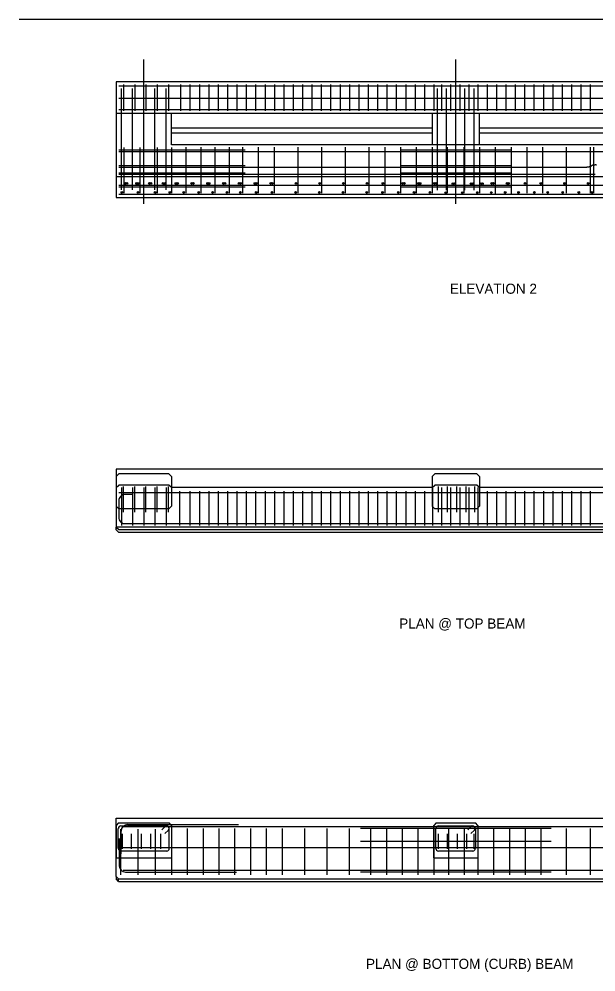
# Model space of a CAD drawing. Extents: x -870 to -769, y 451 to 512.
# Drawn here: x -826.23 to -807.96, y 450.71 to 480.89 of the extents above; entities that cross this region are included whole.
import ezdxf

# ---------------------------------------------------------------- set-up
doc = ezdxf.new("R2010")
doc.units = 0
for name, color, linetype in [('border_NO-PLOT', 7, 'Continuous'), ('pp_PRESENTATION', 7, 'Continuous'), ('str_Center-Line-A', 7, 'Continuous'), ('str_Concrete-A', 7, 'Continuous'), ('str_Reinforcement-A', 7, 'Continuous'), ('str_Reinforcement-B', 7, 'Continuous'), ('str_Reinforcement-C', 7, 'Continuous'), ('str_Reinforcement-D', 7, 'Continuous'), ('str_Reinforcement-H', 7, 'Continuous')]:
    doc.layers.add(name, color=color, linetype=linetype)

msp = doc.modelspace()

# ---------------------------------------------------------------- linework, layer by layer
at = {"layer": 'pp_PRESENTATION'}
msp.add_line((-826.226, 480.894), (-795.419, 480.894), dxfattribs=at)
at = {"layer": 'str_Center-Line-A'}
for p, q in [((-822.277, 475.045), (-822.277, 479.608)), ((-812.402, 475.045), (-812.402, 479.608))]:
    msp.add_line(p, q, dxfattribs=at)
at = {"layer": 'str_Concrete-A'}
for p, q in [((-823.152, 478.906), (-823.152, 475.24)), ((-799.517, 478.906), (-823.152, 478.906)), ((-821.402, 477.906), (-823.152, 477.906)), ((-821.402, 476.906), (-821.402, 477.906)), ((-799.517, 477.906), (-821.402, 477.906)), ((-813.152, 477.906), (-813.152, 476.906)), ((-811.652, 476.906), (-811.652, 477.906)), ((-821.402, 477.448), (-813.152, 477.448)), ((-821.402, 477.293), (-813.152, 477.293)), ((-811.652, 477.448), (-803.152, 477.448)), ((-811.652, 477.293), (-803.152, 477.293)), ((-799.517, 476.906), (-821.402, 476.906)), ((-823.152, 475.906), (-799.517, 475.906)), ((-823.152, 475.24), (-799.517, 475.24)), ((-799.498, 466.635), (-823.152, 466.635)), ((-823.152, 466.635), (-823.152, 466.051)), ((-823.152, 466.405), (-823.069, 466.488)), ((-821.485, 466.488), (-823.069, 466.488)), ((-821.485, 466.488), (-821.402, 466.405)), ((-821.402, 466.405), (-821.402, 466.051)), ((-813.152, 466.405), (-813.068, 466.488)), ((-813.152, 466.405), (-813.152, 466.051)), ((-811.735, 466.488), (-813.068, 466.488)), ((-811.735, 466.488), (-811.652, 466.405)), ((-811.652, 466.405), (-811.652, 466.051)), ((-823.152, 466.051), (-823.069, 466.135)), ((-823.152, 466.051), (-823.152, 464.801)), ((-821.485, 466.135), (-823.069, 466.135)), ((-821.402, 466.051), (-821.485, 466.135)), ((-813.152, 466.051), (-821.402, 466.051)), ((-821.402, 466.051), (-821.402, 465.468)), ((-813.152, 466.051), (-813.068, 466.135)), ((-813.152, 466.051), (-813.152, 465.468)), ((-811.735, 466.135), (-813.068, 466.135)), ((-811.652, 466.051), (-811.735, 466.135)), ((-803.152, 466.051), (-811.652, 466.051)), ((-811.652, 466.051), (-811.652, 465.468)), ((-823.152, 465.468), (-823.069, 465.385)), ((-821.402, 465.468), (-821.485, 465.385)), ((-813.152, 465.468), (-813.068, 465.385)), ((-811.652, 465.468), (-811.735, 465.385)), ((-821.485, 465.385), (-823.069, 465.385)), ((-811.735, 465.385), (-813.068, 465.385)), ((-799.498, 464.801), (-823.152, 464.801)), ((-823.152, 464.718), (-823.152, 464.801)), ((-823.069, 464.711), (-823.152, 464.794)), ((-823.069, 464.635), (-823.152, 464.718)), ((-799.498, 464.711), (-823.069, 464.711)), ((-799.498, 464.635), (-823.069, 464.635)), ((-823.152, 453.733), (-823.152, 455.578)), ((-823.152, 455.578), (-799.498, 455.578)), ((-823.074, 455.432), (-823.152, 455.354)), ((-823.152, 455.355), (-823.152, 454.328)), ((-823.074, 455.432), (-821.478, 455.432)), ((-821.401, 455.354), (-821.478, 455.432)), ((-821.402, 455.355), (-821.402, 454.328)), ((-813.021, 455.432), (-813.099, 455.354)), ((-813.099, 454.328), (-813.099, 455.354)), ((-813.021, 455.432), (-811.782, 455.432)), ((-811.705, 455.354), (-811.782, 455.432)), ((-811.705, 455.354), (-811.705, 454.328)), ((-823.152, 454.328), (-821.402, 454.328)), ((-813.099, 454.328), (-811.705, 454.328)), ((-823.074, 453.656), (-823.152, 453.733)), ((-823.152, 453.733), (-823.152, 453.656)), ((-823.074, 453.578), (-823.152, 453.656)), ((-823.074, 453.656), (-799.498, 453.656)), ((-823.074, 453.578), (-823.074, 453.656)), ((-823.074, 453.578), (-799.498, 453.578))]:
    msp.add_line(p, q, dxfattribs=at)
at = {"layer": 'str_Reinforcement-A'}
for p, q in [((-822.812, 465.831), (-822.874, 465.831)), ((-822.735, 465.831), (-822.812, 465.831)), ((-822.708, 465.831), (-822.735, 465.831)), ((-822.676, 465.831), (-822.708, 465.831)), ((-822.652, 465.831), (-822.676, 465.831)), ((-823.069, 465.636), (-823.069, 465.107)), ((-822.898, 464.912), (-799.498, 464.912)), ((-822.996, 454.449), (-822.996, 455.175)), ((-822.793, 455.378), (-819.28, 455.378)), ((-809.382, 455.257), (-815.422, 455.257)), ((-823.055, 454.942), (-823.055, 454.075)), ((-809.382, 454.843), (-815.422, 454.843)), ((-822.852, 453.872), (-819.338, 453.872)), ((-809.382, 453.872), (-815.422, 453.872))]:
    msp.add_line(p, q, dxfattribs=at)
for centre, radius in [((-822.861, 475.687), 0.026), ((-822.861, 475.687), 0.0174), ((-822.861, 475.687), 0.00871), ((-822.808, 475.687), 0.026), ((-822.808, 475.687), 0.0174), ((-822.808, 475.687), 0.00871), ((-822.508, 475.687), 0.026), ((-822.508, 475.687), 0.0174), ((-822.508, 475.687), 0.00871), ((-822.456, 475.687), 0.026), ((-822.456, 475.687), 0.0174), ((-822.456, 475.687), 0.00871), ((-822.101, 475.687), 0.026), ((-822.101, 475.687), 0.0174), ((-822.101, 475.687), 0.00871), ((-822.049, 475.687), 0.026), ((-822.049, 475.687), 0.0174), ((-822.049, 475.687), 0.00871), ((-821.666, 475.687), 0.026), ((-821.666, 475.687), 0.0174), ((-821.666, 475.687), 0.00871), ((-821.614, 475.687), 0.026), ((-821.614, 475.687), 0.0174), ((-821.614, 475.687), 0.00871), ((-821.261, 475.687), 0.026), ((-821.261, 475.687), 0.0174), ((-821.261, 475.687), 0.00871), ((-821.209, 475.687), 0.026), ((-821.209, 475.687), 0.0174), ((-821.209, 475.687), 0.00871), ((-820.761, 475.687), 0.026), ((-820.761, 475.687), 0.0174), ((-820.761, 475.687), 0.00871), ((-820.709, 475.687), 0.026), ((-820.709, 475.687), 0.0174), ((-820.709, 475.687), 0.00871), ((-820.261, 475.687), 0.026), ((-820.261, 475.687), 0.0174), ((-820.261, 475.687), 0.00871), ((-820.209, 475.687), 0.026), ((-820.209, 475.687), 0.0174), ((-820.209, 475.687), 0.00871), ((-819.761, 475.687), 0.026), ((-819.761, 475.687), 0.0174), ((-819.761, 475.687), 0.00871), ((-819.709, 475.687), 0.026), ((-819.709, 475.687), 0.0174), ((-819.709, 475.687), 0.00871), ((-819.261, 475.687), 0.026), ((-819.261, 475.687), 0.0174), ((-819.261, 475.687), 0.00871), ((-819.209, 475.687), 0.026), ((-819.209, 475.687), 0.0174), ((-819.209, 475.687), 0.00871), ((-818.761, 475.687), 0.026), ((-818.761, 475.687), 0.0174), ((-818.761, 475.687), 0.00871), ((-818.709, 475.687), 0.026), ((-818.709, 475.687), 0.0174), ((-818.709, 475.687), 0.00871), ((-818.261, 475.687), 0.026), ((-818.261, 475.687), 0.0174), ((-818.261, 475.687), 0.00871), ((-818.209, 475.687), 0.026), ((-818.209, 475.687), 0.0174), ((-818.209, 475.687), 0.00871), ((-817.459, 475.687), 0.026), ((-817.459, 475.687), 0.0174), ((-817.459, 475.687), 0.00871), ((-816.709, 475.687), 0.026), ((-816.709, 475.687), 0.0174), ((-816.709, 475.687), 0.00871), ((-815.959, 475.687), 0.026), ((-815.959, 475.687), 0.0174), ((-815.959, 475.687), 0.00871), ((-815.209, 475.687), 0.026), ((-815.209, 475.687), 0.0174), ((-815.209, 475.687), 0.00871), ((-814.709, 475.687), 0.026), ((-814.709, 475.687), 0.0174), ((-814.709, 475.687), 0.00871), ((-814.081, 475.687), 0.026), ((-814.081, 475.687), 0.0174), ((-814.081, 475.687), 0.00871), ((-814.029, 475.687), 0.026), ((-814.029, 475.687), 0.0174), ((-814.029, 475.687), 0.00871), ((-813.581, 475.687), 0.026), ((-813.581, 475.687), 0.0174), ((-813.581, 475.687), 0.00871), ((-813.529, 475.687), 0.026), ((-813.529, 475.687), 0.0174), ((-813.529, 475.687), 0.00871), ((-813.08, 475.687), 0.026), ((-813.08, 475.687), 0.0174), ((-813.08, 475.687), 0.00871), ((-813.028, 475.687), 0.026), ((-813.028, 475.687), 0.0174), ((-813.028, 475.687), 0.00871), ((-812.492, 475.682), 0.026), ((-812.492, 475.682), 0.0174), ((-812.492, 475.682), 0.00871), ((-812.44, 475.682), 0.026), ((-812.44, 475.682), 0.0174), ((-812.44, 475.682), 0.00871), ((-811.918, 475.682), 0.026), ((-811.918, 475.682), 0.0174), ((-811.918, 475.682), 0.00871), ((-811.866, 475.682), 0.026), ((-811.866, 475.682), 0.0174), ((-811.866, 475.682), 0.00871), ((-811.607, 475.682), 0.026), ((-811.607, 475.682), 0.0174), ((-811.607, 475.682), 0.00871), ((-811.555, 475.682), 0.026), ((-811.555, 475.682), 0.0174), ((-811.555, 475.682), 0.00871), ((-811.263, 475.687), 0.026), ((-811.263, 475.687), 0.0174), ((-811.263, 475.687), 0.00871), ((-811.211, 475.687), 0.026), ((-811.211, 475.687), 0.0174), ((-811.211, 475.687), 0.00871), ((-810.782, 475.687), 0.026), ((-810.782, 475.687), 0.0174), ((-810.782, 475.687), 0.00871), ((-810.73, 475.687), 0.026), ((-810.73, 475.687), 0.0174), ((-810.73, 475.687), 0.00871), ((-810.209, 475.687), 0.026), ((-810.209, 475.687), 0.0174), ((-810.209, 475.687), 0.00871), ((-809.709, 475.687), 0.026), ((-809.709, 475.687), 0.0174), ((-809.709, 475.687), 0.00871), ((-808.959, 475.687), 0.026), ((-808.959, 475.687), 0.0174), ((-808.959, 475.687), 0.00871), ((-808.209, 475.687), 0.026), ((-808.209, 475.687), 0.0174), ((-808.209, 475.687), 0.00871), ((-822.971, 475.401), 0.026), ((-822.971, 475.401), 0.0174), ((-822.971, 475.401), 0.00871), ((-822.463, 475.401), 0.026), ((-822.463, 475.401), 0.0174), ((-822.463, 475.401), 0.00871), ((-821.919, 475.401), 0.026), ((-821.919, 475.401), 0.0174), ((-821.919, 475.401), 0.00871), ((-821.452, 475.401), 0.026), ((-821.452, 475.401), 0.0174), ((-821.452, 475.401), 0.00871), ((-821.013, 475.401), 0.026), ((-821.013, 475.401), 0.0174), ((-821.013, 475.401), 0.00871), ((-820.54, 475.401), 0.026), ((-820.54, 475.401), 0.0174), ((-820.54, 475.401), 0.00871), ((-820.1, 475.401), 0.026), ((-820.1, 475.401), 0.0174), ((-820.1, 475.401), 0.00871), ((-819.646, 475.401), 0.026), ((-819.646, 475.401), 0.0174), ((-819.646, 475.401), 0.00871), ((-819.22, 475.401), 0.026), ((-819.22, 475.401), 0.0174), ((-819.22, 475.401), 0.00871), ((-818.72, 475.401), 0.026), ((-818.72, 475.401), 0.0174), ((-818.72, 475.401), 0.00871), ((-818.22, 475.401), 0.026), ((-818.22, 475.401), 0.0174), ((-818.22, 475.401), 0.00871), ((-817.47, 475.401), 0.026), ((-817.47, 475.401), 0.0174), ((-817.47, 475.401), 0.00871), ((-816.72, 475.401), 0.026), ((-816.72, 475.401), 0.0174), ((-816.72, 475.401), 0.00871), ((-815.97, 475.401), 0.026), ((-815.97, 475.401), 0.0174), ((-815.97, 475.401), 0.00871), ((-815.22, 475.401), 0.026), ((-815.22, 475.401), 0.0174), ((-815.22, 475.401), 0.00871), ((-814.72, 475.401), 0.026), ((-814.72, 475.401), 0.0174), ((-814.72, 475.401), 0.00871), ((-814.22, 475.401), 0.026), ((-814.22, 475.401), 0.0174), ((-814.22, 475.401), 0.00871), ((-813.72, 475.401), 0.026), ((-813.72, 475.401), 0.0174), ((-813.72, 475.401), 0.00871), ((-813.219, 475.401), 0.026), ((-813.219, 475.401), 0.0174), ((-813.219, 475.401), 0.00871), ((-812.718, 475.396), 0.026), ((-812.718, 475.396), 0.0174), ((-812.718, 475.396), 0.00871), ((-812.195, 475.396), 0.026), ((-812.195, 475.396), 0.0174), ((-812.195, 475.396), 0.00871), ((-811.719, 475.399), 0.026), ((-811.719, 475.399), 0.0174), ((-811.719, 475.399), 0.00871), ((-811.278, 475.4), 0.026), ((-811.278, 475.4), 0.0174), ((-811.278, 475.4), 0.00871), ((-810.836, 475.401), 0.026), ((-810.836, 475.401), 0.0174), ((-810.836, 475.401), 0.00871), ((-810.414, 475.401), 0.026), ((-810.414, 475.401), 0.0174), ((-810.414, 475.401), 0.00871), ((-809.913, 475.401), 0.026), ((-809.913, 475.401), 0.0174), ((-809.913, 475.401), 0.00871), ((-809.49, 475.401), 0.026), ((-809.49, 475.401), 0.0174), ((-809.49, 475.401), 0.00871), ((-809.016, 475.401), 0.026), ((-809.016, 475.401), 0.0174), ((-809.016, 475.401), 0.00871), ((-808.507, 475.401), 0.026), ((-808.507, 475.401), 0.0174), ((-808.507, 475.401), 0.00871), ((-808.083, 475.401), 0.026), ((-808.083, 475.401), 0.0174), ((-808.083, 475.401), 0.00871)]:
    msp.add_circle(centre, radius, dxfattribs=at)
for centre, radius, start, end in [((-822.874, 465.636), 0.195, 136.4083, 180), ((-822.874, 465.636), 0.195, 126.9606, 136.4083), ((-822.874, 465.636), 0.195, 120.3732, 126.9606), ((-822.874, 465.636), 0.195, 97.1512, 120.3732), ((-822.874, 465.636), 0.195, 90.0258, 97.1512), ((-822.874, 465.107), 0.195, 180, 223.2429), ((-822.874, 465.107), 0.195, 223.2429, 262.8235), ((-822.793, 455.175), 0.203, 90, 180), ((-822.852, 454.075), 0.203, 180, 270)]:
    msp.add_arc(centre, radius, start, end, dxfattribs=at)
at = {"layer": 'str_Reinforcement-B'}
for p, q in [((-822.917, 478.823), (-822.917, 477.99)), ((-822.563, 478.823), (-822.563, 477.99)), ((-822.209, 478.823), (-822.209, 477.99)), ((-821.854, 478.823), (-821.854, 477.99)), ((-821.5, 478.823), (-821.5, 477.99)), ((-821.112, 478.823), (-821.112, 477.99)), ((-820.815, 478.823), (-820.815, 477.99)), ((-820.518, 478.823), (-820.518, 477.99)), ((-820.222, 478.823), (-820.222, 477.99)), ((-819.925, 478.823), (-819.925, 477.99)), ((-819.628, 478.823), (-819.628, 477.99)), ((-819.331, 478.823), (-819.331, 477.99)), ((-819.034, 478.823), (-819.034, 477.99)), ((-818.737, 478.823), (-818.737, 477.99)), ((-818.44, 478.823), (-818.44, 477.99)), ((-818.143, 478.823), (-818.143, 477.99)), ((-817.847, 478.823), (-817.847, 477.99)), ((-817.55, 478.823), (-817.55, 477.99)), ((-817.253, 478.823), (-817.253, 477.99)), ((-816.956, 478.823), (-816.956, 477.99)), ((-816.659, 478.823), (-816.659, 477.99)), ((-816.362, 478.823), (-816.362, 477.99)), ((-816.065, 478.823), (-816.065, 477.99)), ((-815.768, 478.823), (-815.768, 477.99)), ((-815.472, 478.823), (-815.472, 477.99)), ((-815.175, 478.823), (-815.175, 477.99)), ((-814.878, 478.823), (-814.878, 477.99)), ((-814.581, 478.823), (-814.581, 477.99)), ((-814.284, 478.823), (-814.284, 477.99)), ((-813.987, 478.823), (-813.987, 477.99)), ((-813.69, 478.823), (-813.69, 477.99)), ((-813.393, 478.823), (-813.393, 477.99)), ((-813.097, 478.823), (-813.097, 477.99)), ((-812.852, 478.818), (-812.852, 477.985)), ((-812.569, 478.818), (-812.569, 477.985)), ((-812.27, 478.818), (-812.27, 477.985)), ((-811.983, 478.818), (-811.983, 477.985)), ((-811.707, 478.818), (-811.707, 477.985)), ((-811.409, 478.823), (-811.409, 477.99)), ((-811.112, 478.823), (-811.112, 477.99)), ((-810.815, 478.823), (-810.815, 477.99)), ((-810.518, 478.823), (-810.518, 477.99)), ((-810.221, 478.823), (-810.221, 477.99)), ((-809.925, 478.823), (-809.925, 477.99)), ((-809.628, 478.823), (-809.628, 477.99)), ((-809.331, 478.823), (-809.331, 477.99)), ((-809.034, 478.823), (-809.034, 477.99)), ((-808.737, 478.823), (-808.737, 477.99)), ((-808.44, 478.823), (-808.44, 477.99)), ((-808.143, 478.823), (-808.143, 477.99)), ((-822.985, 466.051), (-822.985, 464.852)), ((-822.631, 466.051), (-822.631, 464.852)), ((-822.277, 466.051), (-822.277, 464.852)), ((-821.923, 466.051), (-821.923, 464.852)), ((-821.569, 466.051), (-821.569, 464.852)), ((-813.135, 466.051), (-813.135, 464.852)), ((-812.852, 466.051), (-812.852, 464.852)), ((-812.569, 466.051), (-812.569, 464.852)), ((-812.27, 466.051), (-812.27, 464.852)), ((-811.983, 466.051), (-811.983, 464.852)), ((-811.707, 466.051), (-811.707, 464.852)), ((-821.152, 465.941), (-821.152, 464.852)), ((-820.815, 465.941), (-820.815, 464.852)), ((-820.518, 465.941), (-820.518, 464.852)), ((-820.222, 465.941), (-820.222, 464.852)), ((-819.925, 465.941), (-819.925, 464.852)), ((-819.628, 465.941), (-819.628, 464.852)), ((-819.331, 465.941), (-819.331, 464.852)), ((-819.034, 465.941), (-819.034, 464.852)), ((-818.737, 465.941), (-818.737, 464.852)), ((-818.44, 465.941), (-818.44, 464.852)), ((-818.143, 465.941), (-818.143, 464.852)), ((-817.847, 465.941), (-817.847, 464.852)), ((-817.55, 465.941), (-817.55, 464.852)), ((-817.253, 465.941), (-817.253, 464.852)), ((-816.956, 465.941), (-816.956, 464.852)), ((-816.659, 465.941), (-816.659, 464.852)), ((-816.362, 465.941), (-816.362, 464.852)), ((-816.065, 465.941), (-816.065, 464.852)), ((-815.768, 465.941), (-815.768, 464.852)), ((-815.472, 465.941), (-815.472, 464.852)), ((-815.175, 465.941), (-815.175, 464.852)), ((-814.878, 465.941), (-814.878, 464.852)), ((-814.581, 465.941), (-814.581, 464.852)), ((-814.284, 465.941), (-814.284, 464.852)), ((-813.987, 465.941), (-813.987, 464.852)), ((-813.69, 465.941), (-813.69, 464.852)), ((-813.393, 465.941), (-813.393, 464.852)), ((-811.409, 465.941), (-811.409, 464.852)), ((-811.112, 465.941), (-811.112, 464.852)), ((-810.815, 465.941), (-810.815, 464.852)), ((-810.518, 465.941), (-810.518, 464.852)), ((-810.221, 465.941), (-810.221, 464.852)), ((-809.925, 465.941), (-809.925, 464.852)), ((-809.628, 465.941), (-809.628, 464.852)), ((-809.331, 465.941), (-809.331, 464.852)), ((-809.034, 465.941), (-809.034, 464.852)), ((-808.737, 465.941), (-808.737, 464.852)), ((-808.44, 465.941), (-808.44, 464.852)), ((-808.143, 465.941), (-808.143, 464.852))]:
    msp.add_line(p, q, dxfattribs=at)
at = {"layer": 'str_Reinforcement-C'}
for p, q in [((-822.986, 475.484), (-822.986, 478.698)), ((-822.631, 475.484), (-822.631, 478.698)), ((-822.277, 475.484), (-822.277, 478.698)), ((-821.923, 475.484), (-821.923, 478.698)), ((-821.569, 475.484), (-821.569, 478.698)), ((-812.985, 475.479), (-812.985, 478.693)), ((-812.693, 475.479), (-812.693, 478.693)), ((-812.402, 475.479), (-812.402, 478.693)), ((-812.11, 475.479), (-812.11, 478.693)), ((-811.818, 475.479), (-811.818, 478.693)), ((-822.917, 465.272), (-822.917, 466.091)), ((-822.563, 465.272), (-822.563, 466.091)), ((-822.209, 465.272), (-822.209, 466.091)), ((-821.854, 465.272), (-821.854, 466.091)), ((-821.5, 465.272), (-821.5, 466.091)), ((-812.949, 465.272), (-812.949, 466.091)), ((-812.662, 465.272), (-812.662, 466.091)), ((-812.363, 465.272), (-812.363, 466.091)), ((-812.076, 465.272), (-812.076, 466.091)), ((-811.8, 465.272), (-811.8, 466.091))]:
    msp.add_line(p, q, dxfattribs=at)
at = {"layer": 'str_Reinforcement-D'}
for p, q in [((-823.084, 454.619), (-823.084, 455.26)), ((-823.006, 455.337), (-821.548, 455.337)), ((-821.601, 455.316), (-821.711, 455.212)), ((-821.612, 455.097), (-821.495, 455.203)), ((-821.47, 454.619), (-821.47, 455.26)), ((-813.031, 454.619), (-813.031, 455.26)), ((-812.953, 455.337), (-811.86, 455.337)), ((-811.913, 455.316), (-812.024, 455.212)), ((-811.924, 455.097), (-811.808, 455.203)), ((-811.782, 455.26), (-811.782, 454.619)), ((-822.949, 454.607), (-822.949, 455.081)), ((-822.662, 454.607), (-822.662, 455.081)), ((-822.351, 454.607), (-822.351, 455.081)), ((-822.053, 454.607), (-822.053, 455.081)), ((-821.737, 454.607), (-821.737, 455.081)), ((-812.949, 454.607), (-812.949, 455.081)), ((-812.662, 454.607), (-812.662, 455.081)), ((-812.351, 454.607), (-812.351, 455.081)), ((-812.053, 454.607), (-812.053, 455.081)), ((-811.824, 454.607), (-811.824, 455.081)), ((-821.548, 454.542), (-823.006, 454.542)), ((-811.86, 454.542), (-812.953, 454.542))]:
    msp.add_line(p, q, dxfattribs=at)
for centre, start, end in [((-823.006, 455.26), 90, 180), ((-821.548, 455.26), 312.3283, 133.1905), ((-821.548, 455.26), 0, 90), ((-812.953, 455.26), 90, 180), ((-811.86, 455.26), 312.3283, 133.1905), ((-823.006, 454.619), 180, 270), ((-821.548, 454.619), 270, 0), ((-812.953, 454.619), 180, 270), ((-811.86, 454.619), 270, 0)]:
    msp.add_arc(centre, 0.0774, start, end, dxfattribs=at)
at = {"layer": 'str_Reinforcement-H'}
for p, q in [((-823.069, 478.781), (-799.517, 478.781)), ((-823.069, 478.392), (-799.517, 478.392)), ((-823.069, 478.031), (-799.517, 478.031)), ((-823.069, 476.752), (-819.069, 476.752)), ((-823.069, 476.7), (-799.517, 476.7)), ((-822.91, 476.82), (-822.91, 475.375)), ((-822.402, 476.82), (-822.402, 475.375)), ((-821.859, 476.82), (-821.859, 475.375)), ((-821.402, 476.82), (-821.402, 475.375)), ((-820.945, 476.841), (-820.945, 475.375)), ((-820.473, 476.841), (-820.473, 475.375)), ((-820.032, 476.841), (-820.032, 475.375)), ((-819.578, 476.841), (-819.578, 475.375)), ((-819.152, 476.841), (-819.152, 475.375)), ((-818.652, 476.841), (-818.652, 475.375)), ((-818.152, 476.841), (-818.152, 475.375)), ((-817.402, 476.841), (-817.402, 475.375)), ((-816.652, 476.841), (-816.652, 475.375)), ((-815.902, 476.841), (-815.902, 475.375)), ((-815.152, 476.841), (-815.152, 475.375)), ((-814.652, 476.841), (-814.652, 475.375)), ((-814.152, 476.841), (-814.152, 475.375)), ((-814.152, 476.752), (-810.652, 476.752)), ((-813.652, 476.841), (-813.652, 475.375)), ((-813.152, 476.841), (-813.152, 475.375)), ((-812.662, 475.375), (-812.662, 476.841)), ((-812.14, 475.375), (-812.14, 476.841)), ((-811.652, 476.841), (-811.652, 475.375)), ((-811.152, 476.835), (-811.152, 475.369)), ((-810.652, 476.835), (-810.652, 475.369)), ((-810.152, 476.841), (-810.152, 475.375)), ((-809.652, 476.841), (-809.652, 475.375)), ((-808.902, 476.841), (-808.902, 475.375)), ((-808.152, 476.841), (-808.152, 475.375)), ((-808.027, 475.375), (-808.027, 476.841)), ((-823.069, 476.259), (-819.069, 476.259)), ((-823.069, 476.207), (-808.257, 476.207)), ((-823.069, 476.022), (-819.069, 476.022)), ((-814.152, 476.259), (-810.652, 476.259)), ((-814.152, 476.022), (-810.652, 476.022)), ((-807.985, 475.97), (-823.069, 475.97)), ((-823.069, 475.635), (-799.517, 475.635)), ((-823.069, 475.583), (-819.069, 475.583)), ((-814.152, 475.583), (-810.652, 475.583)), ((-823.069, 475.349), (-799.517, 475.349)), ((-799.498, 465.885), (-823.072, 465.885)), ((-823.02, 455.236), (-823.02, 453.791)), ((-822.937, 455.319), (-799.498, 455.319)), ((-822.47, 455.236), (-822.47, 453.791)), ((-821.92, 455.236), (-821.92, 453.791)), ((-821.402, 455.257), (-821.402, 453.791)), ((-820.902, 455.257), (-820.902, 453.791)), ((-820.402, 455.257), (-820.402, 453.791)), ((-819.902, 455.257), (-819.902, 453.791)), ((-819.402, 455.257), (-819.402, 453.791)), ((-818.902, 455.257), (-818.902, 453.791)), ((-818.402, 455.257), (-818.402, 453.791)), ((-817.902, 455.257), (-817.902, 453.791)), ((-817.194, 455.257), (-817.194, 453.791)), ((-816.485, 455.257), (-816.485, 453.791)), ((-815.777, 455.257), (-815.777, 453.791)), ((-815.099, 455.257), (-815.099, 453.791)), ((-814.599, 455.257), (-814.599, 453.791)), ((-814.099, 455.257), (-814.099, 453.791)), ((-813.599, 455.257), (-813.599, 453.791)), ((-813.099, 455.257), (-813.099, 453.791)), ((-812.635, 455.257), (-812.635, 453.791)), ((-812.14, 455.257), (-812.14, 453.791)), ((-811.705, 455.257), (-811.705, 453.791)), ((-811.205, 455.257), (-811.205, 453.791)), ((-810.705, 455.257), (-810.705, 453.791)), ((-810.205, 455.257), (-810.205, 453.791)), ((-809.705, 455.257), (-809.705, 453.791)), ((-808.902, 455.257), (-808.902, 453.791)), ((-808.152, 455.257), (-808.152, 453.791)), ((-822.972, 454.649), (-799.385, 454.649)), ((-822.929, 453.934), (-799.498, 453.934))]:
    msp.add_line(p, q, dxfattribs=at)
msp.add_open_spline([(-808.257, 476.207), (-808.139, 476.214), (-808.066, 476.286), (-807.943, 476.281)], degree=2, dxfattribs=at)

# ---------------------------------------------------------------- texts
at = {"layer": 'border_NO-PLOT'}
for s, p in [('ELEVATION 2', (-812.59, 472.192)), ('PLAN @ TOP BEAM', (-814.192, 461.587)), ('PLAN @ BOTTOM (CURB) BEAM', (-815.243, 450.808))]:
    msp.add_text(s, height=0.32, dxfattribs=at).set_placement(p)

doc.saveas('drawing.dxf')
